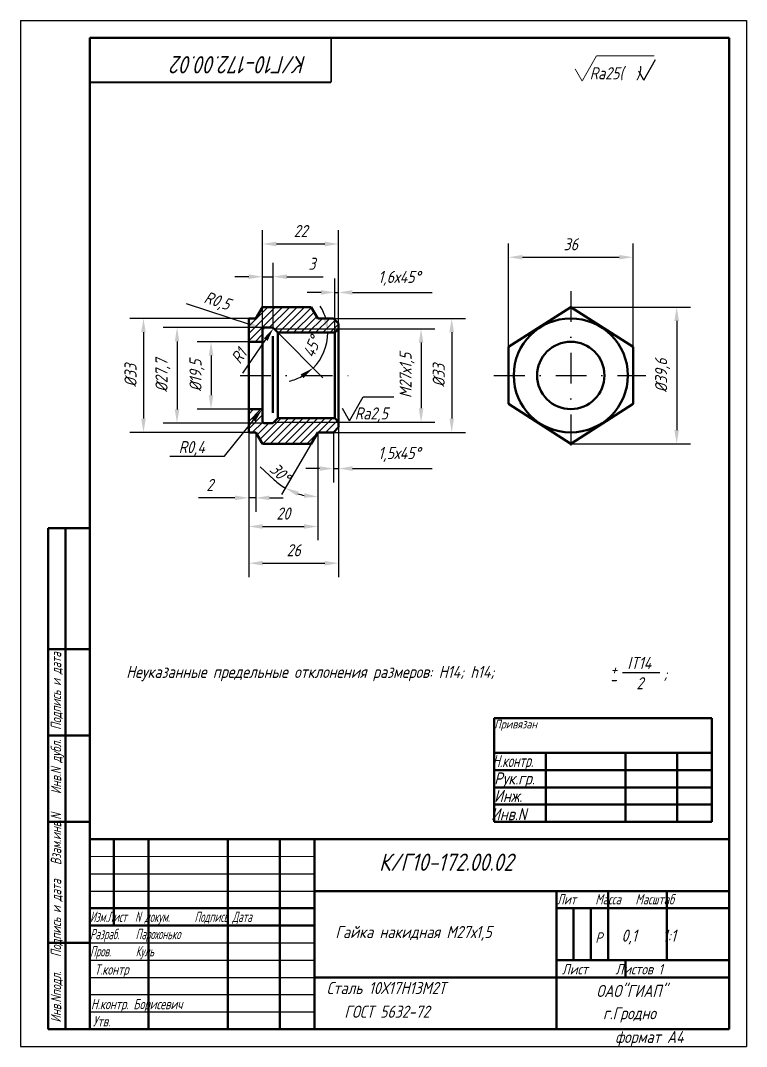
# Model space of a CAD drawing. Header units: inches. Extents: x 5611 to 9158, y -1675 to 1870.
# Drawn here: x 6437 to 6647, y 1395 to 1692 of the extents above; entities that cross this region are included whole.
import ezdxf

# ---------------------------------------------------------------- set-up
doc = ezdxf.new("R2010")
doc.units = ezdxf.units.IN
doc.header["$LTSCALE"] = 0.7
doc.header["$MEASUREMENT"] = 0
doc.linetypes.add('DASHDOT', pattern=[25.4, 12.7, -6.35, 0, -6.35])
doc.styles.get("Standard").update_dxf_attribs({"font": 'romand.shx', "width": 0.8, "oblique": 15, "height": 3.5})
doc.dimstyles.get("Standard").update_dxf_attribs({"dimtxt": 3.5, "dimasz": 4, "dimexe": 4, "dimexo": 0, "dimgap": 2, "dimtad": 1, "dimdec": 0, "dimdsep": 46, "dimtxsty": 'Standard', "dimcen": 0.09, "dimadec": 0, "dimazin": 0, "dimtfac": 1, "dimtdec": 0, "dimtmove": 0, "dimatfit": 3, "dimfxl": 0, "dimtolj": 1, "dimtzin": 0, "dimlwd": 25, "dimlwe": 25, "dimarcsym": 0})

# ---------------------------------------------------------------- blocks, each defined once
blk = doc.blocks.new('*D468')
at = {"color": 0, "linetype": 'Continuous', "lineweight": 25}
for p, q in [((6503.05, 1598.98), (6488.14, 1598.98)), ((6492.14, 1594.98), (6492.14, 1583.48)), ((6503.05, 1579.48), (6488.14, 1579.48))]:
    blk.add_line(p, q, dxfattribs=at)
for points in [[(6491.47, 1594.98), (6492.81, 1594.98), (6492.14, 1598.98)], [(6491.47, 1583.48), (6492.81, 1583.48), (6492.14, 1579.48)]]:
    blk.add_solid(points, dxfattribs=at)
at = {"layer": 'DEFPOINTS', "color": 0, "linetype": 'Continuous', "lineweight": 25}
for p in [(6503.05, 1598.98), (6492.14, 1579.48), (6503.05, 1579.48)]:
    blk.add_point(p, dxfattribs=at)
at = {"color": 0, "linetype": 'Continuous', "lineweight": 25, "insert": (6488.06, 1589.23), "char_height": 3.5, "attachment_point": 5, "rotation": 90}
blk.add_mtext('\\A1;%%C19,5', dxfattribs=at)
blk = doc.blocks.new('*D469')
at = {"color": 0, "linetype": 'Continuous', "lineweight": 25}
for p, q in [((6507.55, 1603.08), (6478.3, 1603.08)), ((6482.3, 1599.08), (6482.3, 1579.38)), ((6507.55, 1575.38), (6478.3, 1575.38))]:
    blk.add_line(p, q, dxfattribs=at)
for points in [[(6481.64, 1599.08), (6482.97, 1599.08), (6482.3, 1603.08)], [(6481.64, 1579.38), (6482.97, 1579.38), (6482.3, 1575.38)]]:
    blk.add_solid(points, dxfattribs=at)
at = {"layer": 'DEFPOINTS', "color": 0, "linetype": 'Continuous', "lineweight": 25}
for p in [(6507.55, 1603.08), (6482.3, 1575.38), (6507.55, 1575.38)]:
    blk.add_point(p, dxfattribs=at)
at = {"color": 0, "linetype": 'Continuous', "lineweight": 25, "insert": (6478.22, 1589.23), "char_height": 3.5, "attachment_point": 5, "rotation": 90}
blk.add_mtext('\\A1;%%C27,7', dxfattribs=at)
blk = doc.blocks.new('*D430')
at = {"color": 0, "linetype": 'Continuous', "lineweight": 25}
blk.add_line((6511.49, 1601.63), (6524.46, 1588.54), dxfattribs=at)
for start, end in [(15.9357, 31.8714), (314.7341, 0), (282.8626, 298.7984)]:
    blk.add_arc((6511.49, 1601.63), 14.43, start, end, dxfattribs=at)
for points in [[(6526.02, 1605.69), (6524.7, 1605.5), (6525.91, 1601.63)], [(6518.04, 1589.52), (6518.84, 1588.45), (6521.64, 1591.38)]]:
    blk.add_solid(points, dxfattribs=at)
at = {"layer": 'DEFPOINTS', "color": 0, "linetype": 'Continuous', "lineweight": 25}
for p in [(6510.34, 1602.79), (6511.49, 1601.63), (6511.49, 1601.63), (6527.95, 1601.63), (6523.96, 1594.38)]:
    blk.add_point(p, dxfattribs=at)
at = {"color": 0, "linetype": 'Continuous', "lineweight": 25, "insert": (6521.34, 1597.52), "char_height": 3.5, "attachment_point": 5, "rotation": 67.367}
blk.add_mtext('\\A1;45°', dxfattribs=at)
blk = doc.blocks.new('*D431')
at = {"color": 0, "linetype": 'Continuous', "lineweight": 25}
for p, q in [((6503.05, 1605.73), (6468.6, 1605.73)), ((6472.6, 1601.73), (6472.6, 1576.73)), ((6503.05, 1572.73), (6468.6, 1572.73))]:
    blk.add_line(p, q, dxfattribs=at)
for points in [[(6471.93, 1601.73), (6473.26, 1601.73), (6472.6, 1605.73)], [(6471.93, 1576.73), (6473.26, 1576.73), (6472.6, 1572.73)]]:
    blk.add_solid(points, dxfattribs=at)
at = {"layer": 'DEFPOINTS', "color": 0, "linetype": 'Continuous', "lineweight": 25}
for p in [(6503.05, 1605.73), (6472.6, 1572.73), (6503.05, 1572.73)]:
    blk.add_point(p, dxfattribs=at)
at = {"color": 0, "linetype": 'Continuous', "lineweight": 25, "insert": (6468.85, 1589.23), "char_height": 3.5, "attachment_point": 5, "rotation": 90}
blk.add_mtext('\\A1;%%C33', dxfattribs=at)
blk = doc.blocks.new('*D432')
at = {"color": 0, "linetype": 'Continuous', "lineweight": 25}
for p, q in [((6578.21, 1597.48), (6578.21, 1627.45)), ((6614.21, 1597.48), (6614.21, 1627.45)), ((6582.21, 1623.45), (6610.21, 1623.45))]:
    blk.add_line(p, q, dxfattribs=at)
for points in [[(6582.21, 1624.12), (6582.21, 1622.79), (6578.21, 1623.45)], [(6610.21, 1624.12), (6610.21, 1622.79), (6614.21, 1623.45)]]:
    blk.add_solid(points, dxfattribs=at)
at = {"layer": 'DEFPOINTS', "color": 0, "linetype": 'Continuous', "lineweight": 25}
for p in [(6614.21, 1623.45), (6578.21, 1597.48), (6614.21, 1597.48)]:
    blk.add_point(p, dxfattribs=at)
at = {"color": 0, "linetype": 'Continuous', "lineweight": 25, "insert": (6596.21, 1627.2), "char_height": 3.5, "attachment_point": 5}
blk.add_mtext('\\A1;36', dxfattribs=at)
blk = doc.blocks.new('*D433')
at = {"color": 0, "linetype": 'Continuous', "lineweight": 25}
for p, q in [((6596.21, 1609.03), (6630.84, 1609.03)), ((6626.84, 1605.03), (6626.84, 1573.43)), ((6596.21, 1569.43), (6630.84, 1569.43))]:
    blk.add_line(p, q, dxfattribs=at)
for points in [[(6626.17, 1605.03), (6627.5, 1605.03), (6626.84, 1609.03)], [(6626.17, 1573.43), (6627.5, 1573.43), (6626.84, 1569.43)]]:
    blk.add_solid(points, dxfattribs=at)
at = {"layer": 'DEFPOINTS', "color": 0, "linetype": 'Continuous', "lineweight": 25}
for p in [(6596.21, 1609.03), (6596.21, 1569.43), (6626.84, 1569.43)]:
    blk.add_point(p, dxfattribs=at)
at = {"color": 0, "linetype": 'Continuous', "lineweight": 25, "insert": (6622.75, 1589.23), "char_height": 3.5, "attachment_point": 5, "rotation": 90}
blk.add_mtext('\\A1;%%C39,6', dxfattribs=at)
blk = doc.blocks.new('*D415')
at = {"color": 0, "lineweight": 25}
for p, q in [((6507.05, 1602.58), (6507.05, 1621.81)), ((6510.09, 1602.97), (6510.09, 1621.81)), ((6503.05, 1617.81), (6499.05, 1617.81)), ((6507.05, 1617.81), (6510.09, 1617.81)), ((6514.09, 1617.81), (6524.58, 1617.81))]:
    blk.add_line(p, q, dxfattribs=at)
for points in [[(6503.05, 1618.48), (6503.05, 1617.14), (6507.05, 1617.81)], [(6514.09, 1618.48), (6514.09, 1617.14), (6510.09, 1617.81)]]:
    blk.add_solid(points, dxfattribs=at)
at = {"layer": 'DEFPOINTS', "color": 0, "lineweight": 25}
for p in [(6510.09, 1617.81), (6507.05, 1602.58), (6510.09, 1602.97)]:
    blk.add_point(p, dxfattribs=at)
at = {"color": 0, "lineweight": 25, "insert": (6521.33, 1621.56), "char_height": 3.5, "attachment_point": 5}
blk.add_mtext('\\A1;3', dxfattribs=at)
blk = doc.blocks.new('*D416')
at = {"color": 0, "lineweight": 25}
for p, q in [((6507.05, 1602.58), (6507.05, 1631.29)), ((6529.05, 1604.23), (6529.05, 1631.29)), ((6511.05, 1627.29), (6525.05, 1627.29))]:
    blk.add_line(p, q, dxfattribs=at)
for points in [[(6511.05, 1627.96), (6511.05, 1626.62), (6507.05, 1627.29)], [(6525.05, 1627.96), (6525.05, 1626.62), (6529.05, 1627.29)]]:
    blk.add_solid(points, dxfattribs=at)
at = {"layer": 'DEFPOINTS', "color": 0, "lineweight": 25}
for p in [(6529.05, 1627.29), (6529.05, 1604.23), (6507.05, 1602.58)]:
    blk.add_point(p, dxfattribs=at)
at = {"color": 0, "lineweight": 25, "insert": (6518.05, 1631.04), "char_height": 3.5, "attachment_point": 5}
blk.add_mtext('\\A1;22', dxfattribs=at)
blk = doc.blocks.new('*D434')
at = {"color": 0, "lineweight": 25}
for p, q in [((6527.95, 1601.63), (6527.95, 1617.26)), ((6529.05, 1604.23), (6529.05, 1617.26)), ((6523.95, 1613.26), (6519.95, 1613.26)), ((6527.95, 1613.26), (6529.05, 1613.26)), ((6533.05, 1613.26), (6556.12, 1613.26))]:
    blk.add_line(p, q, dxfattribs=at)
for points in [[(6523.95, 1613.93), (6523.95, 1612.6), (6527.95, 1613.26)], [(6533.05, 1613.93), (6533.05, 1612.6), (6529.05, 1613.26)]]:
    blk.add_solid(points, dxfattribs=at)
at = {"layer": 'DEFPOINTS', "color": 0, "lineweight": 25}
for p in [(6529.05, 1613.26), (6529.05, 1604.23), (6527.95, 1601.63)]:
    blk.add_point(p, dxfattribs=at)
at = {"color": 0, "lineweight": 25, "insert": (6546.59, 1617.35), "char_height": 3.5, "attachment_point": 5}
blk.add_mtext('\\A1;1,6х45%%D', dxfattribs=at)
blk = doc.blocks.new('*D417')
at = {"color": 0, "lineweight": 25}
for p, q in [((6529.05, 1602.73), (6556.9, 1602.73)), ((6552.9, 1598.73), (6552.9, 1579.73)), ((6529.05, 1575.73), (6556.9, 1575.73))]:
    blk.add_line(p, q, dxfattribs=at)
for points in [[(6552.24, 1598.73), (6553.57, 1598.73), (6552.9, 1602.73)], [(6552.24, 1579.73), (6553.57, 1579.73), (6552.9, 1575.73)]]:
    blk.add_solid(points, dxfattribs=at)
at = {"layer": 'DEFPOINTS', "color": 0, "lineweight": 25}
for p in [(6529.05, 1602.73), (6529.05, 1575.73), (6552.9, 1575.73)]:
    blk.add_point(p, dxfattribs=at)
at = {"color": 0, "lineweight": 25, "insert": (6548.82, 1589.23), "char_height": 3.5, "attachment_point": 5, "rotation": 90}
blk.add_mtext('\\A1;М27х1,5', dxfattribs=at)
blk = doc.blocks.new('*D418')
at = {"color": 0, "lineweight": 25}
for p, q in [((6527.55, 1605.73), (6565.76, 1605.73)), ((6561.76, 1601.73), (6561.76, 1576.73)), ((6527.55, 1572.73), (6565.76, 1572.73))]:
    blk.add_line(p, q, dxfattribs=at)
for points in [[(6561.1, 1601.73), (6562.43, 1601.73), (6561.76, 1605.73)], [(6561.1, 1576.73), (6562.43, 1576.73), (6561.76, 1572.73)]]:
    blk.add_solid(points, dxfattribs=at)
at = {"layer": 'DEFPOINTS', "color": 0, "lineweight": 25}
for p in [(6527.55, 1605.73), (6527.55, 1572.73), (6561.76, 1572.73)]:
    blk.add_point(p, dxfattribs=at)
at = {"color": 0, "lineweight": 25, "insert": (6558.01, 1589.23), "char_height": 3.5, "attachment_point": 5, "rotation": 90}
blk.add_mtext('\\A1;%%C33', dxfattribs=at)
blk = doc.blocks.new('*D419')
at = {"color": 0, "lineweight": 25}
for p, q in [((6503.05, 1572.73), (6503.05, 1549.79)), ((6505.05, 1572.73), (6505.05, 1549.79)), ((6499.05, 1553.79), (6488.56, 1553.79)), ((6505.05, 1553.79), (6503.05, 1553.79)), ((6509.05, 1553.79), (6513.05, 1553.79))]:
    blk.add_line(p, q, dxfattribs=at)
for points in [[(6499.05, 1554.46), (6499.05, 1553.13), (6503.05, 1553.79)], [(6509.05, 1554.46), (6509.05, 1553.13), (6505.05, 1553.79)]]:
    blk.add_solid(points, dxfattribs=at)
at = {"layer": 'DEFPOINTS', "color": 0, "lineweight": 25}
for p in [(6503.05, 1572.73), (6505.05, 1572.73), (6503.05, 1553.79)]:
    blk.add_point(p, dxfattribs=at)
at = {"color": 0, "lineweight": 25, "insert": (6491.8, 1557.54), "char_height": 3.5, "attachment_point": 5}
blk.add_mtext('\\A1;2', dxfattribs=at)
blk = doc.blocks.new('*D435')
at = {"color": 0, "lineweight": 25}
for p, q in [((6503.05, 1572.73), (6503.05, 1541.5)), ((6523.05, 1572.73), (6523.05, 1541.5)), ((6507.05, 1545.5), (6519.05, 1545.5))]:
    blk.add_line(p, q, dxfattribs=at)
for points in [[(6507.05, 1546.17), (6507.05, 1544.84), (6503.05, 1545.5)], [(6519.05, 1546.17), (6519.05, 1544.84), (6523.05, 1545.5)]]:
    blk.add_solid(points, dxfattribs=at)
at = {"layer": 'DEFPOINTS', "color": 0, "lineweight": 25}
for p in [(6503.05, 1572.73), (6523.05, 1572.73), (6523.05, 1545.5)]:
    blk.add_point(p, dxfattribs=at)
at = {"color": 0, "lineweight": 25, "insert": (6513.05, 1549.25), "char_height": 3.5, "attachment_point": 5}
blk.add_mtext('\\A1;20', dxfattribs=at)
blk = doc.blocks.new('*D420')
at = {"color": 0, "lineweight": 25}
for p, q in [((6529.05, 1574.23), (6529.05, 1530.88)), ((6503.05, 1572.73), (6503.05, 1530.88)), ((6507.05, 1534.88), (6525.05, 1534.88))]:
    blk.add_line(p, q, dxfattribs=at)
for points in [[(6507.05, 1535.54), (6507.05, 1534.21), (6503.05, 1534.88)], [(6525.05, 1535.54), (6525.05, 1534.21), (6529.05, 1534.88)]]:
    blk.add_solid(points, dxfattribs=at)
at = {"layer": 'DEFPOINTS', "color": 0, "lineweight": 25}
for p in [(6529.05, 1574.23), (6503.05, 1572.73), (6529.05, 1534.88)]:
    blk.add_point(p, dxfattribs=at)
at = {"color": 0, "lineweight": 25, "insert": (6516.05, 1538.63), "char_height": 3.5, "attachment_point": 5}
blk.add_mtext('\\A1;26', dxfattribs=at)

msp = doc.modelspace()

# ---------------------------------------------------------------- hatches: boundary and pattern name
at = {"linetype": 'Continuous', "lineweight": 25}
h = msp.add_hatch(dxfattribs=at)
h.set_pattern_fill('ANSI31', color=0, scale=12, style=0)
h.set_pattern_definition([(45, (4687.5439, 1268.6972), (-1.0606602, 1.0606602), [])])
h.paths.add_polyline_path([(6529.05, 1602.73), (6529.05, 1604.23), (6527.55, 1605.73), (6523.05, 1605.73), (6521.11, 1609.03), (6506.99, 1609.03), (6505.05, 1605.73), (6503.05, 1605.73), (6503.05, 1598.98), (6507.05, 1598.98), (6507.05, 1602.58, -0.414214), (6507.55, 1603.08), (6509.63, 1603.08, -0.200119), (6510.34, 1602.79), (6510.4, 1602.73)])
h.paths.add_polyline_path([(6510.4, 1602.73), (6511.49, 1601.63), (6527.95, 1601.63), (6529.05, 1602.73)], flags=17)
h.paths.add_polyline_path([(6505.05, 1572.73), (6506.99, 1569.43), (6521.11, 1569.43), (6523.05, 1572.73), (6527.55, 1572.73), (6529.05, 1574.23), (6529.05, 1575.73), (6510.4, 1575.73), (6510.34, 1575.68, -0.200119), (6509.63, 1575.38), (6507.55, 1575.38, -0.414214), (6507.05, 1575.88), (6507.05, 1579.48), (6503.05, 1579.48), (6503.05, 1572.73)])
h.paths.add_polyline_path([(6529.05, 1575.73), (6527.95, 1576.83), (6511.49, 1576.83), (6510.4, 1575.73)], flags=17)

# ---------------------------------------------------------------- linework, layer by layer
for p, q in [((6437.03, 1691.98), (6437.03, 1394.98)), ((6437.03, 1691.98), (6647.03, 1691.98)), ((6647.03, 1691.98), (6647.03, 1394.98)), ((6437.03, 1394.98), (6647.03, 1394.98))]:
    msp.add_line(p, q)
at = {"lineweight": 50}
for p, q in [((6457.03, 1686.98), (6457.03, 1399.98)), ((6457.03, 1686.98), (6642.03, 1686.98)), ((6642.03, 1686.98), (6642.03, 1399.98)), ((6445.03, 1544.98), (6445.03, 1399.98)), ((6445.03, 1544.98), (6457.03, 1544.98)), ((6450.03, 1544.98), (6450.03, 1399.98)), ((6445.03, 1509.98), (6457.03, 1509.98)), ((6574, 1489.98), (6574, 1459.98)), ((6574, 1489.98), (6637.03, 1489.98)), ((6637.03, 1489.98), (6637.03, 1459.98)), ((6445.03, 1484.98), (6457.03, 1484.98)), ((6574, 1479.98), (6637.03, 1479.98)), ((6589, 1479.98), (6589, 1459.98)), ((6612, 1479.98), (6612, 1459.98)), ((6627, 1479.98), (6627, 1459.98)), ((6574, 1474.98), (6637.03, 1474.98)), ((6574, 1469.98), (6637.03, 1469.98)), ((6574, 1464.98), (6637.03, 1464.98)), ((6445.03, 1459.98), (6457.03, 1459.98)), ((6574, 1459.98), (6637.03, 1459.98)), ((6457.03, 1454.98), (6642.03, 1454.98)), ((6464.03, 1454.98), (6464.03, 1429.98)), ((6474.03, 1454.98), (6474.03, 1399.98)), ((6497.03, 1454.98), (6497.03, 1399.98)), ((6512.03, 1454.98), (6512.03, 1399.98)), ((6522.03, 1454.98), (6522.03, 1399.98)), ((6592.03, 1439.98), (6592.03, 1399.98)), ((6607.03, 1439.98), (6607.03, 1419.98)), ((6624.03, 1439.98), (6624.03, 1419.98)), ((6457.03, 1434.98), (6522.03, 1434.98)), ((6592.03, 1434.98), (6642.03, 1434.98)), ((6597.03, 1434.98), (6597.03, 1419.98)), ((6602.03, 1434.98), (6602.03, 1419.98)), ((6457.03, 1429.98), (6522.03, 1429.98)), ((6445.03, 1424.98), (6457.03, 1424.98)), ((6592.03, 1419.98), (6642.03, 1419.98)), ((6612.03, 1419.98), (6612.03, 1414.98)), ((6445.03, 1399.98), (6642.03, 1399.98))]:
    msp.add_line(p, q, dxfattribs=at)
at = {"color": 0, "linetype": 'Continuous', "lineweight": 25}
for p, q in [((6617.36, 1674.73), (6620.72, 1680.69)), ((6617.36, 1674.73), (6615.87, 1677.35)), ((6510.4, 1602.73), (6529.05, 1602.73)), ((6532.2, 1576.11), (6536.1, 1583.02)), ((6536.1, 1583.02), (6544.98, 1583.02)), ((6532.2, 1576.11), (6530.19, 1579.63)), ((6510.4, 1575.73), (6529.05, 1575.73)), ((6503.05, 1572.73), (6503.05, 1543.05)), ((6523.05, 1572.73), (6523.05, 1543.05)), ((6527.55, 1572.73), (6527.55, 1558.27)), ((6521.11, 1569.43), (6512.48, 1554.78)), ((6510.38, 1559.04), (6506.32, 1562.79)), ((6523.55, 1562.27), (6519.55, 1562.27)), ((6527.55, 1562.27), (6529.07, 1562.27)), ((6533.07, 1562.27), (6556.14, 1562.27))]:
    msp.add_line(p, q, dxfattribs=at)
at = {"color": 0, "linetype": 'DASHDOT', "lineweight": 25}
for p, q in [((6596.21, 1613.64), (6596.21, 1566.16)), ((6500.53, 1589.23), (6533.09, 1589.23)), ((6573.99, 1589.23), (6617.94, 1589.23))]:
    msp.add_line(p, q, dxfattribs=at)
at = {"color": 5, "linetype": 'Continuous', "lineweight": 25}
for p, q in [((6503.27, 1603.98), (6485.02, 1609.96)), ((6507.55, 1602.58), (6507.07, 1602.74))]:
    msp.add_line(p, q, dxfattribs=at)
at = {"color": 0, "linetype": 'Continuous', "lineweight": 50}
for p, q in [((6505.05, 1605.73), (6506.99, 1609.03)), ((6506.99, 1609.03), (6521.11, 1609.03)), ((6523.05, 1605.73), (6521.11, 1609.03)), ((6578.21, 1597.48), (6596.21, 1609.03)), ((6614.21, 1597.48), (6596.21, 1609.03)), ((6503.05, 1605.73), (6505.05, 1605.73)), ((6503.05, 1605.73), (6503.05, 1589.23)), ((6523.05, 1605.73), (6527.55, 1605.73)), ((6527.55, 1605.73), (6529.05, 1604.23)), ((6529.05, 1604.23), (6529.05, 1589.23)), ((6507.05, 1602.58), (6507.05, 1579.08)), ((6507.55, 1603.08), (6509.63, 1603.08)), ((6510.34, 1602.79), (6511.49, 1601.63)), ((6511.49, 1601.63), (6527.95, 1601.63)), ((6511.49, 1601.63), (6511.49, 1576.83)), ((6527.95, 1601.63), (6529.05, 1602.73)), ((6527.95, 1601.63), (6527.95, 1589.23)), ((6503.05, 1598.98), (6506.65, 1598.98)), ((6510.05, 1600.58), (6510.05, 1589.23)), ((6578.21, 1597.48), (6578.21, 1589.23)), ((6614.21, 1597.48), (6614.21, 1589.23)), ((6503.05, 1572.73), (6503.05, 1589.23)), ((6510.05, 1578.39), (6510.05, 1589.23)), ((6527.95, 1576.83), (6527.95, 1589.23)), ((6529.05, 1574.23), (6529.05, 1589.23)), ((6578.21, 1580.98), (6578.21, 1589.23)), ((6614.21, 1580.98), (6614.21, 1589.23)), ((6578.21, 1580.98), (6596.21, 1569.43)), ((6614.21, 1580.98), (6596.21, 1569.43)), ((6503.05, 1579.48), (6506.65, 1579.48)), ((6507.05, 1575.88), (6507.05, 1579.08)), ((6507.55, 1575.38), (6509.63, 1575.38)), ((6510.34, 1575.68), (6511.49, 1576.83)), ((6511.49, 1576.83), (6527.95, 1576.83)), ((6527.55, 1572.73), (6529.05, 1574.23)), ((6527.95, 1576.83), (6529.05, 1575.73)), ((6503.05, 1572.73), (6505.05, 1572.73)), ((6505.05, 1572.73), (6506.99, 1569.43)), ((6523.05, 1572.73), (6521.11, 1569.43)), ((6523.05, 1572.73), (6527.55, 1572.73)), ((6506.99, 1569.43), (6521.11, 1569.43))]:
    msp.add_line(p, q, dxfattribs=at)
at = {"lineweight": 25}
for p, q in [((6501.36, 1589.91), (6507.95, 1599.6)), ((6496.03, 1565.84), (6504.4, 1576.27)), ((6480.22, 1565.84), (6496.03, 1565.84)), ((6611.15, 1503.23), (6621.98, 1503.23)), ((6457.03, 1444.98), (6522.03, 1444.98)), ((6457.03, 1439.98), (6522.03, 1439.98)), ((6457.03, 1424.98), (6522.03, 1424.98)), ((6457.03, 1419.98), (6522.03, 1419.98)), ((6457.03, 1414.98), (6522.03, 1414.98)), ((6457.03, 1409.98), (6522.03, 1409.98)), ((6457.03, 1404.98), (6522.03, 1404.98))]:
    msp.add_line(p, q, dxfattribs=at)
at = {"lineweight": 15}
msp.add_line((6457.03, 1449.98), (6522.03, 1449.98), dxfattribs=at)
at = {"color": 1, "lineweight": 50}
for p, q in [((6522.03, 1439.98), (6642.03, 1439.98)), ((6522.03, 1414.98), (6642.03, 1414.98))]:
    msp.add_line(p, q, dxfattribs=at)
for points, const_width in [([(6526.88, 1674.09), (6526.88, 1687.09)], 0.5), ([(6599.5, 1674.45), (6603.67, 1681.79)], 0.25), ([(6603.67, 1681.79), (6620.41, 1681.79)], 0.3), ([(6597.47, 1677.95), (6599.5, 1674.45)], 0.25), ([(6456.88, 1674.09), (6526.88, 1674.09)], 0.5)]:
    msp.add_lwpolyline(points, dxfattribs=dict(const_width=const_width))
at = {"color": 0, "linetype": 'Continuous', "lineweight": 50}
for centre, radius, start, end in [((6596.21, 1589.23), 16.5, 0, 180), ((6507.55, 1602.58), 0.5, 90, 180), ((6509.63, 1602.08), 1, 44.7341, 90), ((6506.65, 1599.38), 0.4, 270, 0), ((6596.21, 1589.23), 9.75, 0, 180), ((6596.21, 1589.23), 16.5, 180, 0), ((6596.21, 1589.23), 9.75, 180, 0), ((6506.65, 1579.08), 0.4, 0, 90), ((6507.55, 1575.88), 0.5, 180, 270), ((6509.63, 1576.38), 1, 270, 315.2659)]:
    msp.add_arc(centre, radius, start, end, dxfattribs=at)
at = {"color": 0, "linetype": 'Continuous', "lineweight": 25}
for start, end in [(227.2163, 239.5229), (251.8296, 257.6934)]:
    msp.add_arc((6523.05, 1572.73), 18.66, start, end, dxfattribs=at)
at = {"color": 5, "linetype": 'Continuous', "lineweight": 25}
msp.add_solid([(6503.48, 1604.62), (6503.07, 1603.35), (6507.07, 1602.74)], dxfattribs=at)
at = {"lineweight": 25}
for points in [[(6507.4, 1599.98), (6508.5, 1599.23), (6510.19, 1602.91)], [(6503.88, 1576.69), (6504.92, 1575.86), (6506.9, 1579.39)]]:
    msp.add_solid(points, dxfattribs=at)
at = {"color": 0, "linetype": 'Continuous', "lineweight": 25}
for points in [[(6523.55, 1562.94), (6523.55, 1561.61), (6527.55, 1562.27)], [(6533.07, 1562.94), (6533.07, 1561.61), (6529.07, 1562.27)], [(6516.96, 1554.4), (6517.51, 1555.61), (6513.59, 1556.65)], [(6519.14, 1555.17), (6519, 1553.84), (6523.05, 1554.07)]]:
    msp.add_solid(points, dxfattribs=at)

# ---------------------------------------------------------------- texts
at = {"color": 0, "linetype": 'Continuous', "lineweight": 25, "oblique": 15, "width": 0.8}
for s, height, p in [('Ra25(  )', 3.5, (6601.69, 1674.96)), ('Ra2,5', 3.5, (6533.74, 1576.48)), ('Привязан', 2.5, (6574.11, 1487.05)), ('Рук.гр.', 3.5, (6574.05, 1470.82)), ('Инж.', 3.5, (6574.05, 1465.76)), (' Инв.N', 3.5, (6571.29, 1460.47))]:
    msp.add_text(s, height=height, dxfattribs=at).set_placement(p)
at = {"color": 0, "linetype": 'Continuous', "lineweight": 25, "oblique": 15, "width": 0.65}
msp.add_text('Н.контр.', height=3.5, rotation=0.3236, dxfattribs=at).set_placement((6573.57, 1475.84))
at = {"lineweight": 35, "insert": (6519.76, 1676.67), "char_height": 5, "width": 116.2188, "attachment_point": 1, "rotation": 180}
msp.add_mtext('К/Г10-172.00.02 ', dxfattribs=at)
at = {"color": 0, "linetype": 'Continuous', "lineweight": 25, "char_height": 3.5, "attachment_point": 5}
for s, insert, rotation in [('\\A1;R0,5', (6493.83, 1610.49), 341.857), ('\\A1;30°', (6512.12, 1561.03), 317.2163)]:
    msp.add_mtext(s, dxfattribs=dict(at, insert=insert, rotation=rotation))
at = {"lineweight": 25, "insert": (6500.2, 1594.87), "char_height": 3.5, "attachment_point": 5, "rotation": 55.8154}
msp.add_mtext('\\A1;R1', dxfattribs=at)
at = {"lineweight": 25, "attachment_point": 1}
for s, insert, char_height, width in [('R0,4', (6482.77, 1570.24), 3.5, 10.7072), ('IT14', (6612.59, 1507.75), 3.5, 19.7907), ('  Неуказанные предельные отклонения размеров: H14; h14; ', (6463.89, 1505.16), 3.5, 158.004), ('+', (6607.65, 1505.93), 3.5, 4.3989), (';', (6623.03, 1504.59), 3.5, 9.0235), ('-', (6607.42, 1503), 3.5, 6.6548), ('2', (6615.21, 1501.88), 3.5, 17.1446), ('{\\W0.7;Лит    Масса   Масштаб}', (6592.23, 1439.09), 3, 48.3624), ('{\\W0.6; Изм.Лист  N докум.      Подпись Дата\\P Разраб.    Парохонько\\P Пров.      Куль}', (6455.95, 1434.03), 3, 75.9719), ('0,1    1:1', (6610.88, 1428.81), 3.5, 30.5998), ('Р', (6603.31, 1428.01), 3, 4.7355), ('{\\W0.7;Т.контр}', (6458.46, 1418.77), 3, 65.7648), ('Лист     Листов 1', (6593.64, 1418.84), 3, 49.4707), ('{\\W0.7; Н.контр. Борисевич}', (6456.01, 1408.76), 3, 40.546), ('г.Гродно', (6605.53, 1406.35), 3.5, 35.0627), ('{\\W0.7;Утв.     }', (6457.95, 1403.77), 3, 39.2217), ('формат А4', (6609.05, 1399.49), 3.5, 32.7454)]:
    msp.add_mtext(s, dxfattribs=dict(at, insert=insert, char_height=char_height, width=width))
at = {"color": 0, "linetype": 'Continuous', "lineweight": 25, "insert": (6546.6, 1566.36), "char_height": 3.5, "attachment_point": 5}
msp.add_mtext('\\A1;1,5х45%%D', dxfattribs=at)
at = {"lineweight": 25, "insert": (6445.79, 1400.49), "char_height": 3, "width": 144.2887, "attachment_point": 1, "rotation": 90}
msp.add_mtext('{\\W0.7; Инв.Nподл.   Подпись и дата   Взам.инв.N    Инв.N дубл.  Подпись и дата}', dxfattribs=at)
at = {"lineweight": 35, "attachment_point": 1}
for s, insert, char_height, width in [('К/Г10-172.00.02', (6540.76, 1450.82), 5, 116.2188), ('ОАО"ГИАП"', (6603.61, 1412.8), 3.5, 36.171)]:
    msp.add_mtext(s, dxfattribs=dict(at, insert=insert, char_height=char_height, width=width))
at = {"lineweight": 30, "char_height": 3.5, "attachment_point": 1}
for s, insert, width in [('Гайка накидная М27х1,5', (6528.12, 1429.86), 89.4459), ('Сталь 10Х17Н13М2Т ', (6525.58, 1413.65), 67.3789), ('   ГОСТ 5632-72 ', (6525.14, 1406.8), 67.3789)]:
    msp.add_mtext(s, dxfattribs=dict(at, insert=insert, width=width))

# ---------------------------------------------------------------- dimensions: what is measured, and where the dimension line sits
at = {"lineweight": 25}
for base, p1, p2, picture, middle in [((6529.05, 1627.29), (6507.05, 1602.58), (6529.05, 1604.23), '*D416', (6518.05, 1631.04)), ((6510.09, 1617.81), (6507.05, 1602.58), (6510.09, 1602.97), '*D415', (6521.33, 1621.56)), ((6529.05, 1534.88), (6503.05, 1572.73), (6529.05, 1574.23), '*D420', (6516.05, 1538.63)), ((6503.05, 1553.79), (6505.05, 1572.73), (6503.05, 1572.73), '*D419', (6491.8, 1557.54)), ((6523.05, 1545.5), (6503.05, 1572.73), (6523.05, 1572.73), '*D435', (6513.05, 1549.25))]:
    dim = msp.add_linear_dim(base=base, p1=p1, p2=p2, dimstyle='Standard', dxfattribs=at)
    dim.commit()
    dim.dimension.update_dxf_attribs({"geometry": picture, "text_midpoint": middle})
at = {"color": 0, "linetype": 'Continuous', "lineweight": 25}
dim = msp.add_linear_dim(base=(6614.21, 1623.45), p1=(6578.21, 1597.48), p2=(6614.21, 1597.48), text='36', dimstyle='Standard', override={"dimscale": 1}, dxfattribs=at)
dim.commit()
dim.dimension.update_dxf_attribs({"geometry": '*D432', "text_midpoint": (6596.21, 1627.2)})
at = {"lineweight": 25}
dim = msp.add_linear_dim(base=(6529.05, 1613.26), p1=(6527.95, 1601.63), p2=(6529.05, 1604.23), text='1,6х45%%D', dimstyle='Standard', dxfattribs=at)
dim.commit()
dim.dimension.update_dxf_attribs({"geometry": '*D434', "text_midpoint": (6546.59, 1617.35)})
at = {"color": 0, "linetype": 'Continuous', "lineweight": 25}
dim = msp.add_angular_dim_2l(base=(6523.96, 1594.38), line1=((6511.49, 1601.63), (6527.95, 1601.63)), line2=((6510.34, 1602.79), (6511.49, 1601.63)), dimstyle='Standard', override={"dimscale": 1}, dxfattribs=at)
dim.commit()
dim.dimension.update_dxf_attribs({"geometry": '*D430', "text_midpoint": (6521.34, 1597.52)})
for base, p1, p2, text, picture, middle in [((6626.84, 1569.43), (6596.21, 1609.03), (6596.21, 1569.43), '%%C39,6', '*D433', (6622.75, 1589.23)), ((6472.6, 1572.73), (6503.05, 1605.73), (6503.05, 1572.73), '%%C33', '*D431', (6468.85, 1589.23)), ((6482.3, 1575.38), (6507.55, 1603.08), (6507.55, 1575.38), '%%C27,7', '*D469', (6478.22, 1589.23)), ((6492.14, 1579.48), (6503.05, 1598.98), (6503.05, 1579.48), '%%C19,5', '*D468', (6488.06, 1589.23))]:
    dim = msp.add_linear_dim(base=base, p1=p1, p2=p2, angle=90, text=text, dimstyle='Standard', override={"dimscale": 1}, dxfattribs=at)
    dim.commit()
    dim.dimension.update_dxf_attribs({"geometry": picture, "text_midpoint": middle})
at = {"lineweight": 25}
for base, p1, p2, text, picture, middle in [((6561.76, 1572.73), (6527.55, 1605.73), (6527.55, 1572.73), '%%C33', '*D418', (6558.01, 1589.23)), ((6552.9, 1575.73), (6529.05, 1602.73), (6529.05, 1575.73), 'М27х1,5', '*D417', (6548.82, 1589.23))]:
    dim = msp.add_linear_dim(base=base, p1=p1, p2=p2, angle=90, text=text, dimstyle='Standard', dxfattribs=at)
    dim.commit()
    dim.dimension.update_dxf_attribs({"geometry": picture, "text_midpoint": middle})

doc.saveas('drawing.dxf')
